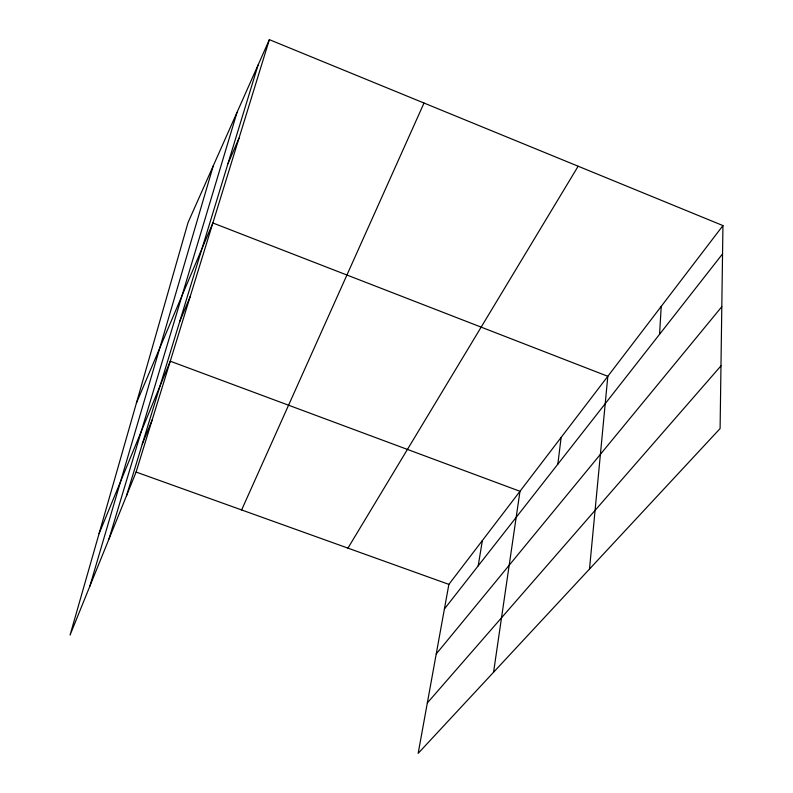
<?xml version="1.0" encoding="UTF-8"?>
<svg xmlns="http://www.w3.org/2000/svg" width="793" height="793" viewBox="0 0 793 793"><rect width="100%" height="100%" fill="white"/><g stroke="black" fill="none" stroke-linecap="round" stroke-linejoin="round"><path stroke-width="1.19" d="M722.948 225.579L720.094 428.567L418.169 753.35L448.878 584.372L722.948 225.579L269.362 39.65L188.04 222.546L70.052 635.084L136.099 472.053L269.362 39.65M659.568 334.309L661.233 306.366M589.506 569.037L607.815 376.298L212.861 222.982L136.406 403.072M557.836 464.183L561.127 437.419M493.573 672.226L519.98 491.293L170.257 361.202L99.066 533.639M478.189 565.865L482.382 540.509M89.797 586.354L213.307 165.727M108.958 539.062L237.028 112.378M126.503 495.744L258.092 64.986M142.254 444.179L152.157 419.933M179.634 321.799L190.161 296.622M227.908 163.794L238.98 138.23M241.617 509.949L424.017 103.04M347.939 548.122L578.156 166.223M444.397 608.994L722.542 253.899M436.229 653.967L721.808 306.693M427.318 702.965L720.976 365.86M136.099 472.053L448.878 584.372"/></g></svg>
